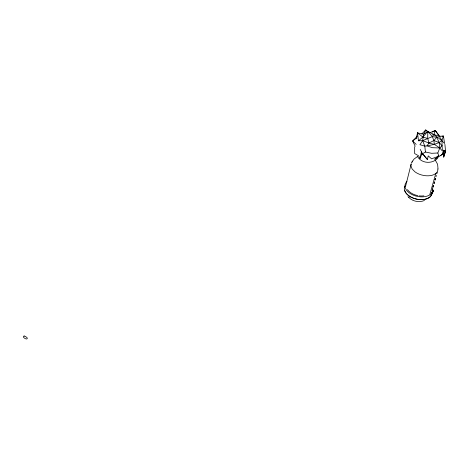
<?xml version="1.0" encoding="UTF-8"?>
<svg xmlns="http://www.w3.org/2000/svg" width="469" height="469" viewBox="0 0 469 469"><rect width="100%" height="100%" fill="white"/><g stroke="black" fill="none" stroke-linecap="round" stroke-linejoin="round"><path stroke-width="0.7" d="M414.672 146.674L414.66 153.562L418.547 155.772L420.042 158.452L421.795 154.207L425.436 152.026L431.621 153.304L437.812 152.994L439.787 147.981L442.091 145.712L441.956 140.424L443.445 136.045L439.195 136.315L432.588 134.023M428.455 132.059L425.741 130.019L423.583 134.292L422.645 140.641L419.913 144.728L424.791 146.105L426.931 145.894L428.988 143.033L427.71 138.484L427.81 131.361C433.983 134.492 439.881 138.461 444.583 143.526L443.445 136.045L442.062 136.297M443.141 152.841L443.692 157.127L445.55 151.17L443.797 150.221L443.692 157.127L445.55 151.17L444.905 144.376M438.034 169.016L437.618 164.338L435.244 159.993M417.351 134.251L417.51 132.833L423.583 134.292L427.81 131.361L432.354 136.62L433.843 140.542L434.37 144.382L439.787 147.981L442.408 151.03L442.091 145.712L439.16 142.541L436.809 137.3L432.354 136.62L422.645 140.641L418.483 140.788L417.51 132.833L422.891 137.089L427.71 138.484M437.812 152.994L438.843 156.054L434.657 159.231L443.334 153.709L443.797 150.221L445.046 152.378M416.531 137.61L416.765 136.162M435.203 179.357C434.704 181.667 435.818 176.848 435.32 179.158M435.982 176.743L436.375 175.359M436.844 173.741L437.219 172.428M433.379 185.929C433.889 183.608 432.764 188.432 433.268 186.111M434.235 182.746C433.743 185.009 434.839 180.284 434.347 182.552M432.031 190.537L433.52 185.349M420.042 158.452L421.408 151.845L421.795 154.207L423.829 155.11L427.429 159.554L428.215 155.872L431.621 158.844L438.843 156.054M415.206 146.269L412.609 140.94L416.32 138.296L417.51 132.833M432.301 192.906C433.022 192.167 431.597 192.073 432.647 192.267C434.4 191.153 432.043 189.746 433.262 190.408M432.201 192.583L432.471 192.073M432.582 190.707L433.069 190.877L432.547 190.801L432.993 190.989L432.137 193.984L432.729 192.003M405.603 186.211L411.213 163.869A12.903 7.697 12.3 0 0 410.938 165.833L412.104 168.957L415.012 171.883A14.088 8.395 12.3 0 0 425.993 175.758C429.358 175.981 433.016 175.605 435.789 173.518A12.909 7.697 12.4 0 0 437.829 168.963M429.891 194.225L435.789 173.518M434.101 183.315L434.482 181.978M435.068 179.944L435.461 178.572M431.65 193.046L431.017 195.819L429.915 197.103A14.14 8.753 12.9 0 1 413.658 198.299L410.393 196.775A14.14 8.753 12.9 0 1 404.618 190.215M432.312 193.316L432.219 193.679L432.729 192.179M432.16 192.067L432.389 192.343L432.506 192.014M432.594 192.05L432.254 193.04M431.697 192.859L431.908 192.161L431.756 192.642M431.908 193.527L431.38 195.174L429.774 197.05A14.134 8.753 12.9 0 1 417.117 199.237L413.517 198.246A14.134 8.753 12.9 0 1 404.823 186.193M432.395 192.653L433.151 190.42M432.271 191.715L432.799 190.221M432.594 191.405L433.01 190.262M432.166 192.988L432.295 192.607M433.204 190.344L433.057 190.795L432.653 190.649M429.827 132.75L435.32 130.482L439.195 136.315L439.981 136.672L435.32 130.482L433.936 134.427L432.354 136.62M432.57 192.143L432.4 192.601L432.008 192.466M411.524 162.925L413.945 159.149L417.48 156.535M416.32 138.296L417.117 136.379L412.609 140.94L416.191 144.411M440.45 155.802L442.033 154.477L443.797 150.221M412.503 161.025L411.911 162.086M424.949 131.115L425.741 130.019L428.226 132.152M427.81 131.361L422.891 137.089L418.483 140.788M425.436 152.026L424.791 146.105L422.645 140.641L428.988 143.033L433.843 140.542L436.809 137.3M421.76 133.923L425.741 130.019M438.556 155.995L438.245 155.984M437.724 158.188C432.377 164.185 421.713 163.693 417.539 156.611M442.033 154.477L443.334 153.709M432.406 132.035L435.32 130.482M433.843 140.542L439.16 142.541L439.787 147.981L432.441 147.694L426.931 145.894L434.37 144.382L439.16 142.541L441.956 140.424L439.195 136.315M424.498 200.462C419.327 202.667 412.872 201.559 408.886 197.549M428.988 143.033L434.37 144.382M432.512 190.76L433.08 190.959M432.647 192.267L432.418 192.296M407.96 196.54L409.032 197.713M427.429 159.554L422.446 153.568L420.206 149.406M432.735 189.083L432.864 190.256L432.166 192.448L430.548 194.324A14.187 8.741 12.8 0 1 411.442 194.266A14.187 8.741 12.8 0 1 406.957 181.562M437.946 157.326A2.896 0.651 -76.8 0 1 437.829 157.508M423.853 195.854A12.839 7.914 12.8 0 1 419.292 195.86M417.955 195.655A12.839 7.914 12.8 0 1 407.467 189.605M404.571 187.324A14.14 8.753 12.9 0 1 404.964 186.24M438.638 155.995A0.95 0.311 -60.4 0 1 438.052 155.954M24.265 336.05A3.06 1.214 42.1 0 0 23.731 337.563A3.494 1.384 42.1 0 0 27.249 337.956A3.06 1.214 42.1 0 0 24.265 336.05"/></g></svg>
